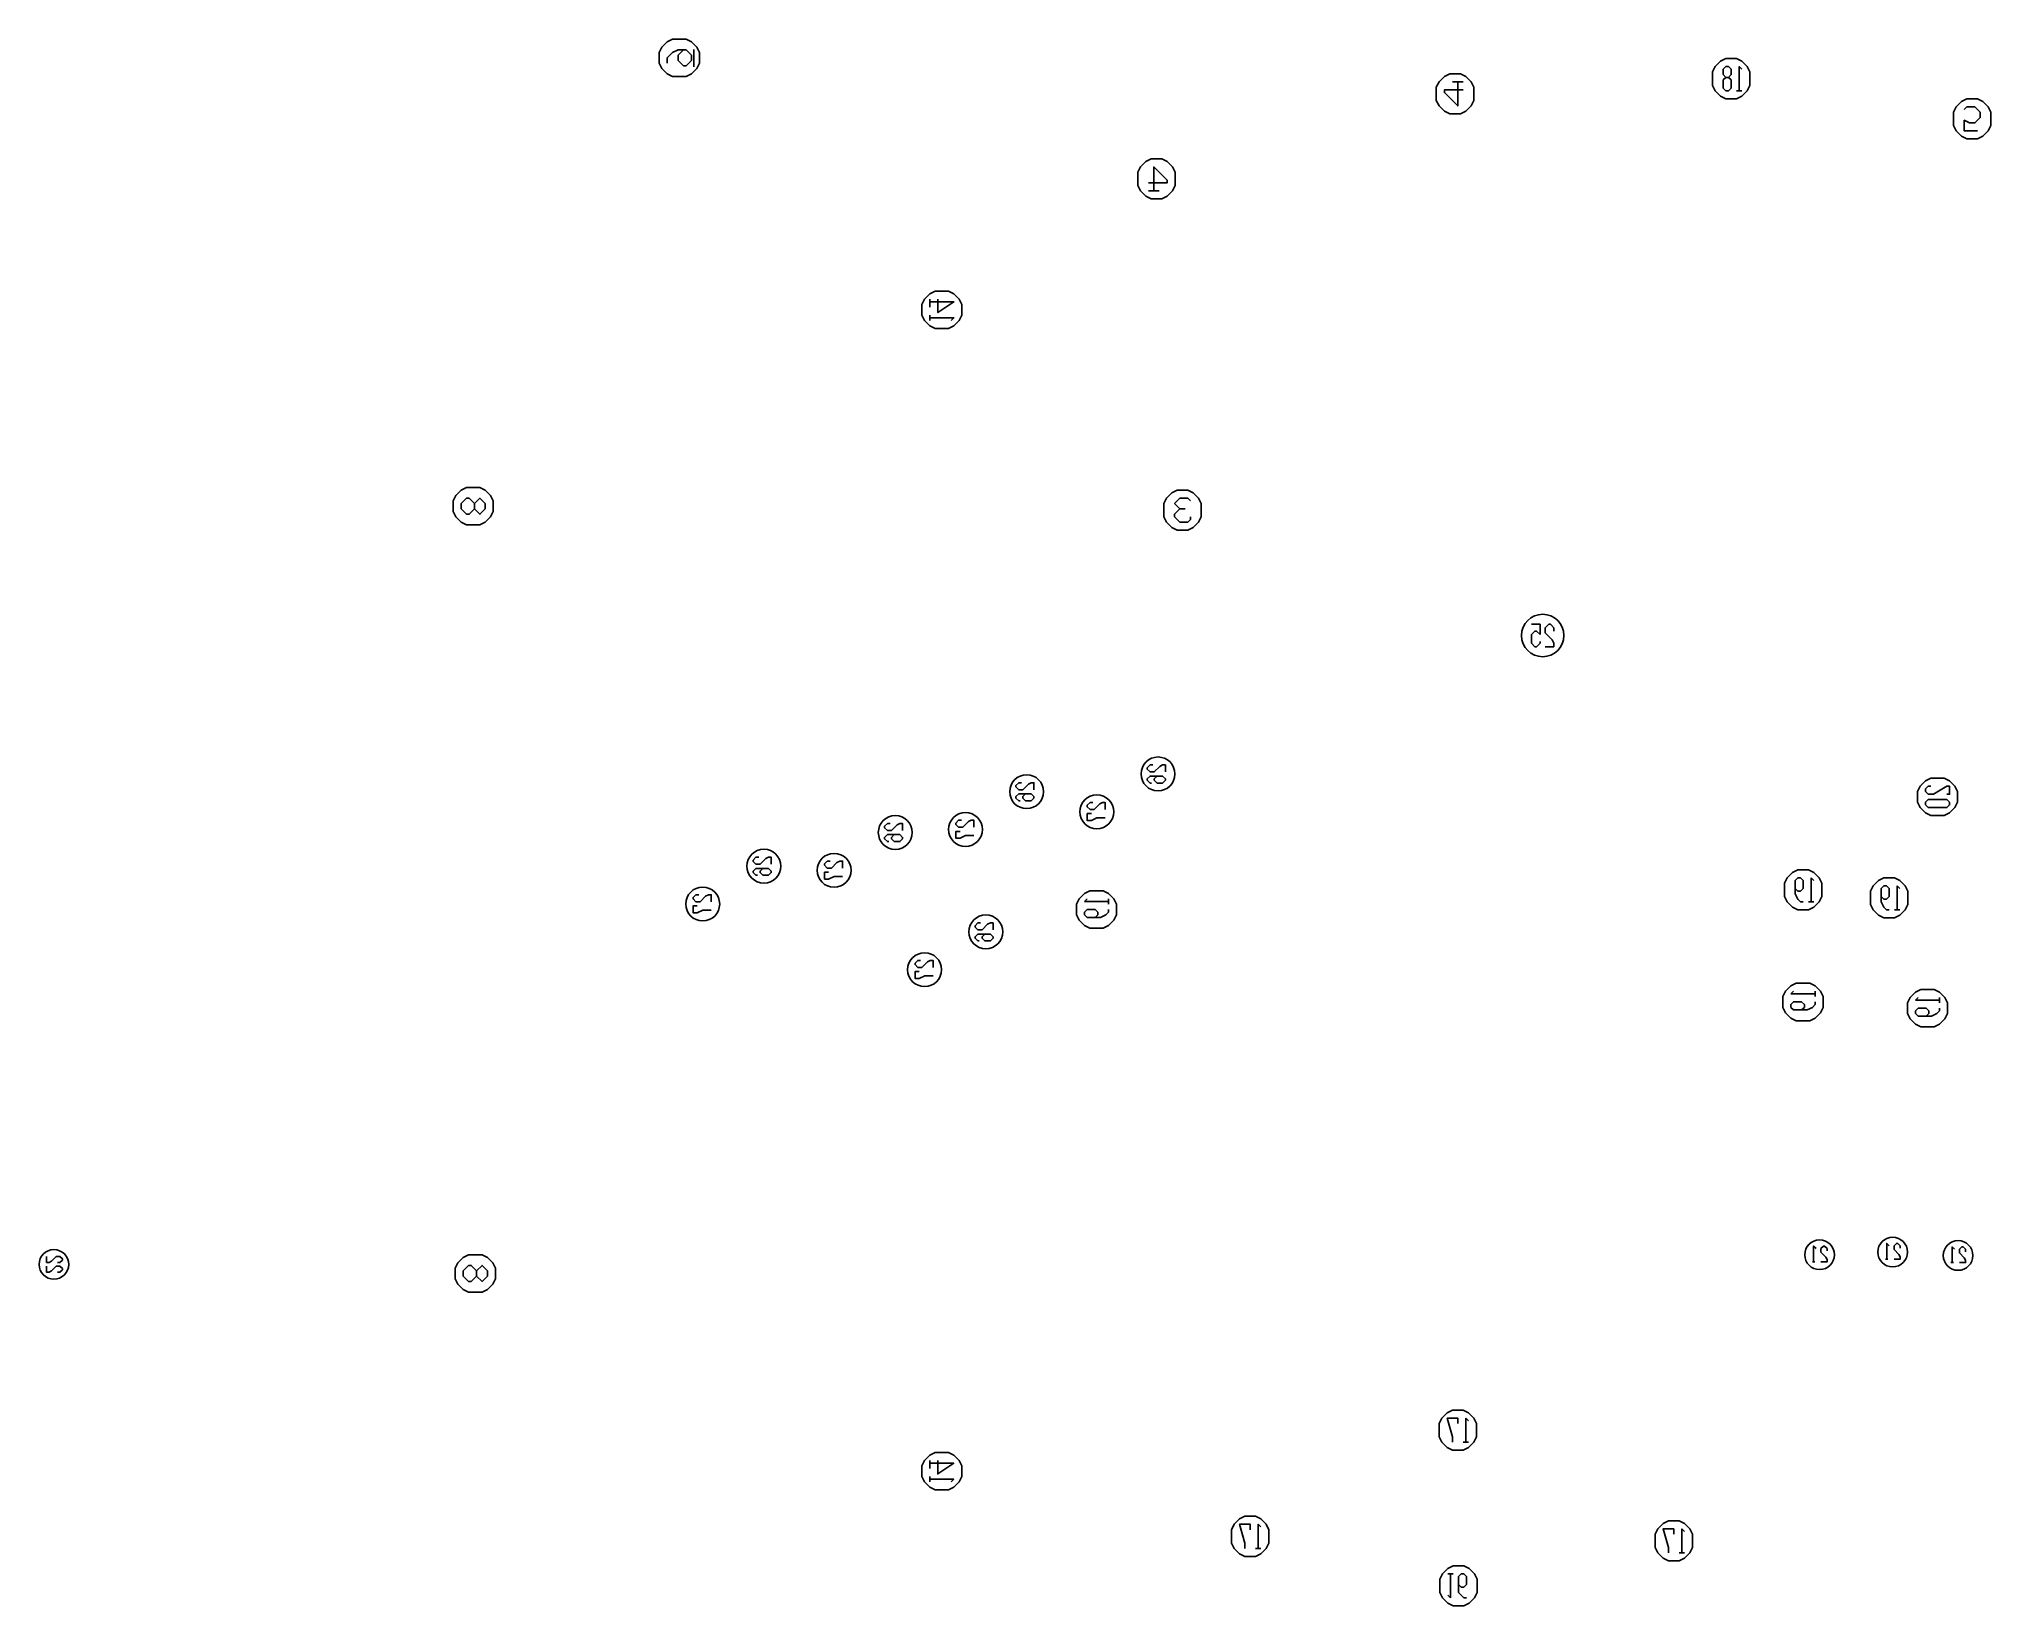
# Model space of a CAD drawing. Units: millimetres on the paper. Extents: x -200 to 51, y -139 to 63.
import ezdxf

# ---------------------------------------------------------------- set-up
doc = ezdxf.new("R2010")
doc.units = ezdxf.units.MM
doc.layers.add('1-B', color=5, linetype='Continuous', lineweight=25)

msp = doc.modelspace()

# ---------------------------------------------------------------- linework, layer by layer
at = {"layer": '1-B'}
for p, q in [((-119.476, 62.809), (-118.789, 63.153)), ((-118.789, 63.153), (-117.07, 63.153)), ((-117.07, 63.153), (-116.382, 62.809)), ((-120.507, 61.434), (-120.164, 62.122)), ((-120.507, 60.059), (-120.507, 61.434)), ((-120.164, 62.122), (-119.476, 62.809)), ((-119.476, 60.747), (-118.789, 61.434)), ((-119.476, 60.059), (-119.476, 60.747)), ((-118.789, 61.434), (-118.101, 61.778)), ((-118.101, 61.091), (-117.414, 61.778)), ((-118.101, 61.778), (-117.07, 61.778)), ((-118.101, 60.403), (-118.101, 61.091)), ((-117.414, 59.716), (-118.101, 60.403)), ((-117.07, 61.778), (-116.382, 61.091)), ((-116.382, 60.403), (-117.07, 59.716)), ((-116.382, 62.809), (-115.695, 62.122)), ((-116.382, 61.091), (-116.382, 60.403)), ((-116.078, 61.811), (-116.078, 59.554)), ((-115.695, 62.122), (-115.351, 61.434)), ((-115.351, 61.434), (-115.351, 60.059)), ((-120.164, 59.372), (-120.507, 60.059)), ((-119.476, 58.684), (-120.164, 59.372)), ((-118.789, 58.341), (-119.476, 58.684)), ((-117.07, 58.341), (-118.789, 58.341)), ((-117.07, 59.716), (-117.414, 59.716)), ((-116.382, 58.684), (-117.07, 58.341)), ((-115.695, 59.372), (-116.382, 58.684)), ((-115.351, 60.059), (-115.695, 59.372)), ((-18.386, 57.628), (-17.011, 57.628)), ((18.904, 56.5), (18.216, 56.5)), ((-56.15, 43.577), (-57.525, 43.577)), ((-85.67, 28.604), (-85.67, 29.636)), ((-85.67, 26.886), (-85.67, 27.573)), ((-54.523, 4.71), (-53.836, 5.054)), ((-53.836, 5.054), (-52.461, 5.054)), ((-52.461, 5.054), (-51.773, 4.71)), ((-55.555, 3.335), (-55.211, 4.023)), ((-55.555, 1.616), (-55.555, 3.335)), ((-55.211, 4.023), (-54.523, 4.71)), ((-53.492, 4.023), (-54.18, 3.335)), ((-54.18, 3.335), (-53.492, 2.648)), ((-53.492, 2.648), (-54.18, 1.96)), ((-52.461, 4.023), (-53.492, 4.023)), ((-53.492, 2.648), (-52.805, 2.648)), ((-52.117, 3.679), (-52.461, 4.023)), ((-51.773, 4.71), (-51.086, 4.023)), ((-51.086, 4.023), (-50.742, 3.335)), ((-50.742, 3.335), (-50.742, 1.616)), ((-55.211, 0.929), (-55.555, 1.616)), ((-54.523, 0.241), (-55.211, 0.929)), ((-53.836, -0.102), (-54.523, 0.241)), ((-54.18, 1.96), (-54.18, 1.616)), ((-54.18, 1.616), (-53.492, 0.929)), ((-53.492, 0.929), (-52.461, 0.929)), ((-52.461, 0.929), (-52.117, 1.273)), ((-51.773, 0.241), (-52.461, -0.102)), ((-52.117, 1.273), (-52.117, 1.616)), ((-51.086, 0.929), (-51.773, 0.241)), ((-50.742, 1.616), (-51.086, 0.929)), ((-52.461, -0.102), (-53.836, -0.102)), ((-8.215, -12.236), (-7.098, -12.236)), ((-7.098, -12.236), (-7.098, -13.576)), ((-5.98, -12.236), (-6.427, -12.683)), ((-5.757, -12.236), (-5.98, -12.236)), ((-5.31, -12.683), (-5.757, -12.236)), ((-7.768, -13.129), (-8.215, -13.576)), ((-8.215, -13.576), (-8.215, -14.693)), ((-8.215, -14.693), (-7.768, -15.14)), ((-7.544, -13.129), (-7.768, -13.129)), ((-7.098, -13.576), (-7.544, -13.129)), ((-7.544, -15.14), (-7.098, -14.693)), ((-7.098, -14.693), (-7.098, -14.47)), ((-6.427, -12.683), (-6.427, -13.353)), ((-6.427, -13.353), (-5.534, -14.247)), ((-5.534, -14.247), (-5.31, -14.693)), ((-5.31, -13.129), (-5.31, -12.683)), ((-5.31, -14.693), (-5.31, -15.14)), ((-7.768, -15.14), (-7.544, -15.14)), ((-5.31, -15.14), (-6.427, -15.14)), ((24.379, -45.572), (24.723, -44.884)), ((24.723, -44.884), (25.41, -44.197)), ((25.41, -44.197), (26.098, -43.853)), ((26.098, -44.884), (25.754, -45.228)), ((25.754, -45.228), (25.754, -46.947)), ((26.098, -43.853), (27.473, -43.853)), ((26.442, -44.884), (26.098, -44.884)), ((26.785, -45.228), (26.442, -44.884)), ((26.785, -46.259), (26.785, -45.228)), ((27.473, -43.853), (28.16, -44.197)), ((27.817, -44.884), (27.817, -47.978)), ((28.16, -45.228), (27.817, -44.884)), ((28.16, -44.197), (28.848, -44.884)), ((28.848, -44.884), (29.192, -45.572)), ((36.493, -45.261), (37.18, -44.917)), ((37.18, -44.917), (38.555, -44.917)), ((38.555, -44.917), (39.243, -45.261)), ((-66.8, -48.283), (-66.457, -47.596)), ((-66.457, -47.596), (-65.769, -46.908)), ((-65.769, -46.908), (-65.082, -46.565)), ((-65.425, -47.596), (-65.769, -47.94)), ((-65.082, -46.565), (-63.363, -46.565)), ((-63.363, -46.565), (-62.675, -46.908)), ((-62.675, -46.908), (-61.988, -47.596)), ((-62.675, -47.596), (-62.675, -48.283)), ((-61.988, -47.596), (-61.644, -48.283)), ((24.379, -47.291), (24.379, -45.572)), ((24.723, -47.978), (24.379, -47.291)), ((25.754, -46.259), (26.098, -46.603)), ((25.754, -46.947), (26.098, -47.634)), ((26.098, -46.603), (26.442, -46.603)), ((26.098, -47.634), (26.442, -47.978)), ((26.442, -46.603), (26.785, -46.259)), ((29.192, -47.291), (28.848, -47.978)), ((29.192, -45.572), (29.192, -47.291)), ((35.461, -46.636), (35.805, -45.948)), ((35.461, -48.355), (35.461, -46.636)), ((35.805, -45.948), (36.493, -45.261)), ((37.18, -45.948), (36.836, -46.292)), ((36.836, -46.292), (36.836, -48.011)), ((36.836, -47.323), (37.18, -47.667)), ((37.524, -45.948), (37.18, -45.948)), ((37.18, -47.667), (37.524, -47.667)), ((37.868, -46.292), (37.524, -45.948)), ((37.524, -47.667), (37.868, -47.323)), ((37.868, -47.323), (37.868, -46.292)), ((38.899, -45.948), (38.899, -49.042)), ((39.243, -46.292), (38.899, -45.948)), ((39.243, -45.261), (39.93, -45.948)), ((39.93, -45.948), (40.274, -46.636)), ((40.274, -46.636), (40.274, -48.355)), ((-66.8, -49.658), (-66.8, -48.283)), ((-66.457, -50.346), (-66.8, -49.658)), ((-65.769, -47.94), (-62.675, -47.94)), ((-65.425, -48.971), (-65.769, -49.315)), ((-65.769, -49.315), (-65.769, -49.658)), ((-65.769, -49.658), (-65.425, -50.002)), ((-64.394, -48.971), (-65.425, -48.971)), ((-65.425, -50.002), (-63.707, -50.002)), ((-64.05, -49.315), (-64.394, -48.971)), ((-64.394, -50.002), (-64.05, -49.658)), ((-64.05, -49.658), (-64.05, -49.315)), ((-63.707, -50.002), (-63.019, -49.658)), ((-63.019, -49.658), (-62.675, -49.315)), ((-62.675, -49.315), (-62.675, -48.971)), ((-61.644, -49.658), (-61.988, -50.346)), ((-61.644, -48.283), (-61.644, -49.658)), ((25.41, -48.666), (24.723, -47.978)), ((26.098, -49.009), (25.41, -48.666)), ((27.473, -49.009), (26.098, -49.009)), ((26.442, -47.978), (26.785, -47.978)), ((28.16, -47.978), (27.473, -47.978)), ((28.16, -48.666), (27.473, -49.009)), ((28.848, -47.978), (28.16, -48.666)), ((35.805, -49.042), (35.461, -48.355)), ((36.493, -49.73), (35.805, -49.042)), ((37.18, -50.073), (36.493, -49.73)), ((36.836, -48.011), (37.18, -48.698)), ((37.18, -48.698), (37.524, -49.042)), ((38.555, -50.073), (37.18, -50.073)), ((37.524, -49.042), (37.868, -49.042)), ((39.243, -49.042), (38.555, -49.042)), ((39.243, -49.73), (38.555, -50.073)), ((39.93, -49.042), (39.243, -49.73)), ((40.274, -48.355), (39.93, -49.042)), ((-65.769, -51.033), (-66.457, -50.346)), ((-65.082, -51.377), (-65.769, -51.033)), ((-63.363, -51.377), (-65.082, -51.377)), ((-62.675, -51.033), (-63.363, -51.377)), ((-61.988, -50.346), (-62.675, -51.033)), ((24.19, -60.209), (24.533, -59.521)), ((24.19, -61.584), (24.19, -60.209)), ((24.533, -59.521), (25.221, -58.834)), ((25.221, -58.834), (25.908, -58.49)), ((25.565, -59.521), (25.221, -59.865)), ((25.221, -59.865), (28.315, -59.865)), ((25.908, -58.49), (27.627, -58.49)), ((27.627, -58.49), (28.315, -58.834)), ((28.315, -58.834), (29.002, -59.521)), ((28.315, -59.521), (28.315, -60.209)), ((29.002, -59.521), (29.346, -60.209)), ((29.346, -60.209), (29.346, -61.584)), ((40.236, -61.006), (40.58, -60.319)), ((40.58, -60.319), (41.268, -59.631)), ((41.268, -59.631), (41.955, -59.288)), ((41.611, -60.319), (41.268, -60.663)), ((41.955, -59.288), (43.674, -59.288)), ((43.674, -59.288), (44.361, -59.631)), ((44.361, -59.631), (45.049, -60.319)), ((44.361, -60.319), (44.361, -61.006)), ((45.049, -60.319), (45.393, -61.006)), ((24.533, -62.271), (24.19, -61.584)), ((25.221, -62.959), (24.533, -62.271)), ((25.565, -60.896), (25.221, -61.24)), ((25.221, -61.24), (25.221, -61.584)), ((25.221, -61.584), (25.565, -61.927)), ((26.596, -60.896), (25.565, -60.896)), ((25.565, -61.927), (27.283, -61.927)), ((26.94, -61.24), (26.596, -60.896)), ((26.596, -61.927), (26.94, -61.584)), ((26.94, -61.584), (26.94, -61.24)), ((27.283, -61.927), (27.971, -61.584)), ((27.971, -61.584), (28.315, -61.24)), ((28.315, -61.24), (28.315, -60.896)), ((29.002, -62.271), (28.315, -62.959)), ((29.346, -61.584), (29.002, -62.271)), ((40.236, -62.381), (40.236, -61.006)), ((40.58, -63.069), (40.236, -62.381)), ((41.268, -60.663), (44.361, -60.663)), ((41.611, -61.694), (41.268, -62.038)), ((41.268, -62.038), (41.268, -62.381)), ((41.268, -62.381), (41.611, -62.725)), ((42.643, -61.694), (41.611, -61.694)), ((41.611, -62.725), (43.33, -62.725)), ((42.986, -62.038), (42.643, -61.694)), ((42.643, -62.725), (42.986, -62.381)), ((42.986, -62.381), (42.986, -62.038)), ((43.33, -62.725), (44.018, -62.381)), ((44.018, -62.381), (44.361, -62.038)), ((44.361, -62.038), (44.361, -61.694)), ((45.393, -62.381), (45.049, -63.069)), ((45.393, -61.006), (45.393, -62.381)), ((25.908, -63.302), (25.221, -62.959)), ((27.627, -63.302), (25.908, -63.302)), ((28.315, -62.959), (27.627, -63.302)), ((41.268, -63.756), (40.58, -63.069)), ((41.955, -64.1), (41.268, -63.756)), ((43.674, -64.1), (41.955, -64.1)), ((44.361, -63.756), (43.674, -64.1)), ((45.049, -63.069), (44.361, -63.756)), ((28.297, -94.374), (27.984, -94.374)), ((37.708, -94.03), (37.395, -94.03)), ((46.13, -94.473), (45.818, -94.473)), ((-16.3, -117.607), (-16.987, -117.607)), ((-85.682, -120.992), (-85.682, -119.961)), ((-85.682, -122.711), (-85.682, -122.023)), ((-43.03, -131.276), (-43.718, -131.276)), ((11.508, -131.869), (10.821, -131.869)), ((-19.988, -135.262), (-19.644, -134.575)), ((-19.988, -136.981), (-19.988, -135.262)), ((-19.644, -134.575), (-18.957, -133.887)), ((-18.957, -133.887), (-18.269, -133.544)), ((-18.957, -134.575), (-18.269, -134.575)), ((-18.613, -137.669), (-18.613, -134.575)), ((-18.269, -133.544), (-16.894, -133.544)), ((-17.582, -134.919), (-17.238, -134.575)), ((-17.582, -136.981), (-17.582, -134.919)), ((-17.238, -134.575), (-16.894, -134.575)), ((-16.894, -133.544), (-16.207, -133.887)), ((-16.894, -134.575), (-16.551, -134.919)), ((-16.551, -134.919), (-16.551, -135.95)), ((-16.207, -133.887), (-15.519, -134.575)), ((-15.519, -134.575), (-15.176, -135.262)), ((-15.176, -135.262), (-15.176, -136.981)), ((-19.644, -137.669), (-19.988, -136.981)), ((-18.957, -138.356), (-19.644, -137.669)), ((-18.957, -137.325), (-18.613, -137.669)), ((-17.238, -136.294), (-17.582, -135.95)), ((-16.894, -137.669), (-17.582, -136.981)), ((-16.894, -136.294), (-17.238, -136.294)), ((-16.551, -135.95), (-16.894, -136.294)), ((-16.551, -137.669), (-16.894, -137.669)), ((-15.519, -137.669), (-16.207, -138.356)), ((-15.176, -136.981), (-15.519, -137.669)), ((-18.269, -138.7), (-18.957, -138.356)), ((-16.894, -138.7), (-18.269, -138.7)), ((-16.207, -138.356), (-16.894, -138.7))]:
    msp.add_line(p, q, dxfattribs=at)
for points in [[(18.216, 60.625), (18.904, 60.281), (19.591, 59.593), (19.935, 58.906), (19.935, 57.187), (19.591, 56.5), (18.904, 55.812), (18.216, 55.468), (16.841, 55.468), (16.154, 55.812), (15.466, 56.5), (15.123, 57.187), (15.123, 58.906), (15.466, 59.593), (16.154, 60.281), (16.841, 60.625)], [(-18.73, 53.503), (-19.417, 53.847), (-20.105, 54.534), (-20.449, 55.222), (-20.449, 56.941), (-20.105, 57.628), (-19.417, 58.316), (-18.73, 58.659), (-17.355, 58.659), (-16.667, 58.316), (-15.98, 57.628), (-15.636, 56.941), (-15.636, 55.222), (-15.98, 54.534), (-16.667, 53.847), (-17.355, 53.503)], [(47.878, 50.288), (47.191, 50.631), (46.503, 51.319), (46.159, 52.006), (46.159, 53.725), (46.503, 54.413), (47.191, 55.1), (47.878, 55.444), (49.253, 55.444), (49.941, 55.1), (50.628, 54.413), (50.972, 53.725), (50.972, 52.006), (50.628, 51.319), (49.941, 50.631), (49.253, 50.288)], [(-55.807, 47.702), (-55.119, 47.358), (-54.432, 46.671), (-54.088, 45.983), (-54.088, 44.264), (-54.432, 43.577), (-55.119, 42.889), (-55.807, 42.546), (-57.182, 42.546), (-57.869, 42.889), (-58.557, 43.577), (-58.9, 44.264), (-58.9, 45.983), (-58.557, 46.671), (-57.869, 47.358), (-57.182, 47.702)], [(-81.545, 27.573), (-81.888, 26.886), (-82.576, 26.198), (-83.263, 25.854), (-84.982, 25.854), (-85.67, 26.198), (-86.357, 26.886), (-86.701, 27.573), (-86.701, 28.948), (-86.357, 29.636), (-85.67, 30.323), (-84.982, 30.667), (-83.263, 30.667), (-82.576, 30.323), (-81.888, 29.636), (-81.545, 28.948)], [(-141.888, 3.658), (-142.232, 4.346), (-142.919, 5.033), (-143.607, 5.377), (-145.326, 5.377), (-146.013, 5.033), (-146.701, 4.346), (-147.044, 3.658), (-147.044, 2.283), (-146.701, 1.596), (-146.013, 0.908), (-145.326, 0.565), (-143.607, 0.565), (-142.919, 0.908), (-142.232, 1.596), (-141.888, 2.283)], [(41.526, -33.799), (41.869, -33.111), (42.557, -32.424), (43.244, -32.08), (44.963, -32.08), (45.651, -32.424), (46.338, -33.111), (46.682, -33.799), (46.682, -35.174), (46.338, -35.861), (45.651, -36.549), (44.963, -36.892), (43.244, -36.892), (42.557, -36.549), (41.869, -35.861), (41.526, -35.174)], [(45.307, -34.83), (45.651, -35.174), (45.651, -35.517), (45.307, -35.861), (42.901, -35.861), (42.557, -35.517), (42.557, -35.174), (42.901, -34.83)], [(-141.621, -96.556), (-141.965, -97.244), (-142.653, -97.931), (-143.34, -98.275), (-145.059, -98.275), (-145.746, -97.931), (-146.434, -97.244), (-146.778, -96.556), (-146.778, -95.181), (-146.434, -94.494), (-145.746, -93.806), (-145.059, -93.463), (-143.34, -93.463), (-142.653, -93.806), (-141.965, -94.494), (-141.621, -95.181)], [(-16.987, -113.482), (-16.3, -113.826), (-15.612, -114.513), (-15.268, -115.201), (-15.268, -116.92), (-15.612, -117.607), (-16.3, -118.295), (-16.987, -118.638), (-18.362, -118.638), (-19.05, -118.295), (-19.737, -117.607), (-20.081, -116.92), (-20.081, -115.201), (-19.737, -114.513), (-19.05, -113.826), (-18.362, -113.482)], [(-81.557, -122.023), (-81.901, -122.711), (-82.589, -123.398), (-83.276, -123.742), (-84.995, -123.742), (-85.682, -123.398), (-86.37, -122.711), (-86.714, -122.023), (-86.714, -120.648), (-86.37, -119.961), (-85.682, -119.273), (-84.995, -118.929), (-83.276, -118.929), (-82.589, -119.273), (-81.901, -119.961), (-81.557, -120.648)], [(-43.718, -127.151), (-43.03, -127.495), (-42.343, -128.182), (-41.999, -128.87), (-41.999, -130.589), (-42.343, -131.276), (-43.03, -131.964), (-43.718, -132.307), (-45.093, -132.307), (-45.78, -131.964), (-46.468, -131.276), (-46.811, -130.589), (-46.811, -128.87), (-46.468, -128.182), (-45.78, -127.495), (-45.093, -127.151)], [(10.821, -127.744), (11.508, -128.088), (12.196, -128.775), (12.54, -129.463), (12.54, -131.182), (12.196, -131.869), (11.508, -132.557), (10.821, -132.9), (9.446, -132.9), (8.758, -132.557), (8.071, -131.869), (7.727, -131.182), (7.727, -129.463), (8.071, -128.775), (8.758, -128.088), (9.446, -127.744)]]:
    msp.add_lwpolyline(points, close=True, dxfattribs=at)
for points in [[(17.185, 59.593), (17.529, 59.25), (17.529, 58.562), (17.185, 58.218), (16.841, 58.218), (16.498, 57.875), (16.498, 56.843), (16.841, 56.5), (17.185, 56.5), (17.529, 56.843), (17.529, 57.875), (17.185, 58.218)], [(16.841, 58.218), (16.498, 58.562), (16.498, 59.25), (16.841, 59.593), (17.185, 59.593)], [(18.904, 59.25), (18.56, 59.593), (18.56, 56.5)], [(-17.011, 56.597), (-19.417, 56.597), (-19.417, 56.253), (-17.699, 54.534), (-17.699, 57.628)], [(49.253, 51.319), (47.534, 51.319), (47.534, 52.694), (48.222, 52.35), (48.909, 52.35), (49.597, 53.038), (49.597, 53.725), (48.909, 54.413), (47.878, 54.413), (47.534, 54.069)], [(-57.525, 44.608), (-55.119, 44.608), (-55.119, 44.952), (-56.838, 46.671), (-56.838, 43.577)], [(-85.67, 29.292), (-82.576, 29.292), (-84.638, 27.917), (-84.638, 29.636)], [(-82.92, 26.886), (-82.576, 27.229), (-85.67, 27.229)], [(-142.919, 2.627), (-142.919, 3.315), (-143.607, 4.002), (-144.294, 3.315), (-144.294, 2.627), (-144.982, 1.94), (-145.326, 1.94), (-146.013, 2.627), (-146.013, 3.315), (-145.326, 4.002), (-144.982, 4.002), (-144.294, 3.315)], [(-144.294, 2.627), (-143.607, 1.94), (-142.919, 2.627)], [(-73.87, -32.652), (-74.228, -32.652), (-74.585, -33.01), (-74.585, -33.188), (-74.228, -33.546), (-73.691, -33.546), (-72.976, -32.831), (-72.619, -32.652), (-72.261, -32.652), (-72.261, -33.546)], [(-56.954, -30.366), (-57.312, -30.366), (-57.669, -30.724), (-57.669, -30.902), (-57.312, -31.26), (-56.775, -31.26), (-56.06, -30.545), (-55.703, -30.366), (-55.345, -30.366), (-55.345, -31.26)], [(-57.133, -32.69), (-57.312, -32.69), (-57.669, -32.332), (-57.669, -32.154), (-57.312, -31.796), (-55.703, -31.796), (-55.345, -32.154), (-55.345, -32.332), (-55.703, -32.69), (-56.418, -32.69), (-56.775, -32.332), (-56.775, -32.154), (-56.418, -31.796)], [(-74.049, -34.976), (-74.228, -34.976), (-74.585, -34.618), (-74.585, -34.44), (-74.228, -34.082), (-72.619, -34.082), (-72.261, -34.44), (-72.261, -34.618), (-72.619, -34.976), (-73.334, -34.976), (-73.691, -34.618), (-73.691, -34.44), (-73.334, -34.082)], [(43.244, -33.111), (42.901, -33.111), (42.557, -33.455), (42.557, -33.799), (42.901, -34.142), (43.588, -34.142), (45.307, -33.111), (45.651, -33.111), (45.651, -34.142), (45.307, -34.142)], [(-81.605, -37.485), (-81.963, -37.485), (-82.32, -37.843), (-82.32, -38.021), (-81.963, -38.379), (-81.426, -38.379), (-80.711, -37.664), (-80.354, -37.485), (-79.996, -37.485), (-79.996, -38.379)], [(-64.689, -35.199), (-65.047, -35.199), (-65.404, -35.557), (-65.404, -35.735), (-65.047, -36.093), (-64.511, -36.093), (-63.796, -35.378), (-63.438, -35.199), (-63.081, -35.199), (-63.081, -36.093)], [(-64.868, -36.629), (-65.404, -36.629), (-65.404, -37.523), (-64.868, -37.523), (-64.153, -37.165), (-63.081, -37.165)], [(-90.786, -37.91), (-91.143, -37.91), (-91.501, -38.267), (-91.501, -38.446), (-91.143, -38.803), (-90.607, -38.803), (-89.892, -38.088), (-89.535, -37.91), (-89.177, -37.91), (-89.177, -38.803)], [(-90.965, -40.233), (-91.143, -40.233), (-91.501, -39.876), (-91.501, -39.697), (-91.143, -39.34), (-89.535, -39.34), (-89.177, -39.697), (-89.177, -39.876), (-89.535, -40.233), (-90.25, -40.233), (-90.607, -39.876), (-90.607, -39.697), (-90.25, -39.34)], [(-81.784, -38.915), (-82.32, -38.915), (-82.32, -39.809), (-81.784, -39.809), (-81.069, -39.451), (-79.996, -39.451)], [(-107.702, -42.253), (-108.059, -42.253), (-108.417, -42.61), (-108.417, -42.789), (-108.059, -43.147), (-107.523, -43.147), (-106.808, -42.432), (-106.45, -42.253), (-106.093, -42.253), (-106.093, -43.147)], [(-107.88, -44.577), (-108.059, -44.577), (-108.417, -44.219), (-108.417, -44.04), (-108.059, -43.683), (-106.45, -43.683), (-106.093, -44.04), (-106.093, -44.219), (-106.45, -44.577), (-107.165, -44.577), (-107.523, -44.219), (-107.523, -44.04), (-107.165, -43.683)], [(-98.521, -42.743), (-98.878, -42.743), (-99.236, -43.1), (-99.236, -43.279), (-98.878, -43.636), (-98.342, -43.636), (-97.627, -42.921), (-97.27, -42.743), (-96.912, -42.743), (-96.912, -43.636)], [(-98.7, -44.173), (-99.236, -44.173), (-99.236, -45.066), (-98.7, -45.066), (-97.985, -44.709), (-96.912, -44.709)], [(-115.437, -47.086), (-115.794, -47.086), (-116.152, -47.443), (-116.152, -47.622), (-115.794, -47.98), (-115.258, -47.98), (-114.543, -47.265), (-114.186, -47.086), (-113.828, -47.086), (-113.828, -47.98)], [(-115.616, -48.516), (-116.152, -48.516), (-116.152, -49.41), (-115.616, -49.41), (-114.901, -49.052), (-113.828, -49.052)], [(-79.128, -50.711), (-79.485, -50.711), (-79.843, -51.068), (-79.843, -51.247), (-79.485, -51.605), (-78.949, -51.605), (-78.234, -50.89), (-77.876, -50.711), (-77.519, -50.711), (-77.519, -51.605)], [(-79.306, -53.035), (-79.485, -53.035), (-79.843, -52.677), (-79.843, -52.498), (-79.485, -52.141), (-77.876, -52.141), (-77.519, -52.498), (-77.519, -52.677), (-77.876, -53.035), (-78.591, -53.035), (-78.949, -52.677), (-78.949, -52.498), (-78.591, -52.141)], [(-86.863, -55.544), (-87.22, -55.544), (-87.578, -55.901), (-87.578, -56.08), (-87.22, -56.438), (-86.684, -56.438), (-85.969, -55.723), (-85.612, -55.544), (-85.254, -55.544), (-85.254, -56.438)], [(-87.042, -56.974), (-87.578, -56.974), (-87.578, -57.868), (-87.042, -57.868), (-86.327, -57.51), (-85.254, -57.51)], [(28.453, -92.654), (28.14, -92.341), (28.14, -94.374)], [(29.861, -92.966), (29.861, -92.654), (29.548, -92.341), (29.391, -92.341), (29.079, -92.654), (29.079, -93.123), (29.704, -93.748), (29.861, -94.061), (29.861, -94.374), (29.079, -94.374)], [(37.864, -92.31), (37.552, -91.997), (37.552, -94.03)], [(39.272, -92.622), (39.272, -92.31), (38.959, -91.997), (38.803, -91.997), (38.49, -92.31), (38.49, -92.779), (39.116, -93.404), (39.272, -93.717), (39.272, -94.03), (38.49, -94.03)], [(46.287, -92.753), (45.974, -92.44), (45.974, -94.473)], [(47.695, -93.066), (47.695, -92.753), (47.382, -92.44), (47.225, -92.44), (46.913, -92.753), (46.913, -93.222), (47.538, -93.848), (47.695, -94.161), (47.695, -94.473), (46.913, -94.473)], [(-198, -94.451), (-197.687, -94.451), (-197.374, -94.138), (-197.374, -93.981), (-197.687, -93.669), (-198.156, -93.669), (-198.782, -94.294), (-199.095, -94.451), (-199.407, -94.451), (-199.407, -93.669)], [(-198, -95.702), (-197.687, -95.702), (-197.374, -95.389), (-197.374, -95.233), (-197.687, -94.92), (-198.156, -94.92), (-198.782, -95.545), (-199.095, -95.702), (-199.407, -95.702), (-199.407, -94.92)], [(-142.653, -95.525), (-142.653, -96.213), (-143.34, -96.9), (-144.028, -96.213), (-144.028, -95.525), (-144.715, -94.838), (-145.059, -94.838), (-145.746, -95.525), (-145.746, -96.213), (-145.059, -96.9), (-144.715, -96.9), (-144.028, -96.213)], [(-144.028, -95.525), (-143.34, -94.838), (-142.653, -95.525)], [(-17.675, -115.201), (-17.675, -114.513), (-19.05, -114.513), (-18.362, -116.92), (-18.362, -117.607)], [(-16.3, -114.857), (-16.643, -114.513), (-16.643, -117.607)], [(-85.682, -120.304), (-82.589, -120.304), (-84.651, -121.679), (-84.651, -119.961)], [(-82.932, -122.711), (-82.589, -122.367), (-85.682, -122.367)], [(-44.405, -128.87), (-44.405, -128.182), (-45.78, -128.182), (-45.093, -130.589), (-45.093, -131.276)], [(-43.03, -128.526), (-43.374, -128.182), (-43.374, -131.276)], [(10.133, -129.463), (10.133, -128.775), (8.758, -128.775), (9.446, -131.182), (9.446, -131.869)], [(11.508, -129.119), (11.165, -128.775), (11.165, -131.869)]]:
    msp.add_lwpolyline(points, dxfattribs=at)
for centre, radius in [((-6.75, -13.684), 2.73), ((-56.288, -31.519), 2.184), ((-73.204, -33.804), 2.184), ((-64.171, -36.39), 2.184), ((-90.12, -39.062), 2.184), ((-81.087, -38.675), 2.184), ((-107.036, -43.405), 2.184), ((-98.003, -43.933), 2.184), ((-114.919, -48.276), 2.184), ((-78.462, -51.863), 2.184), ((-86.345, -56.734), 2.184), ((-198.471, -94.694), 1.911), ((28.902, -93.452), 1.911), ((38.314, -93.108), 1.911), ((46.736, -93.551), 1.911)]:
    msp.add_circle(centre, radius, dxfattribs=at)

doc.saveas('drawing.dxf')
